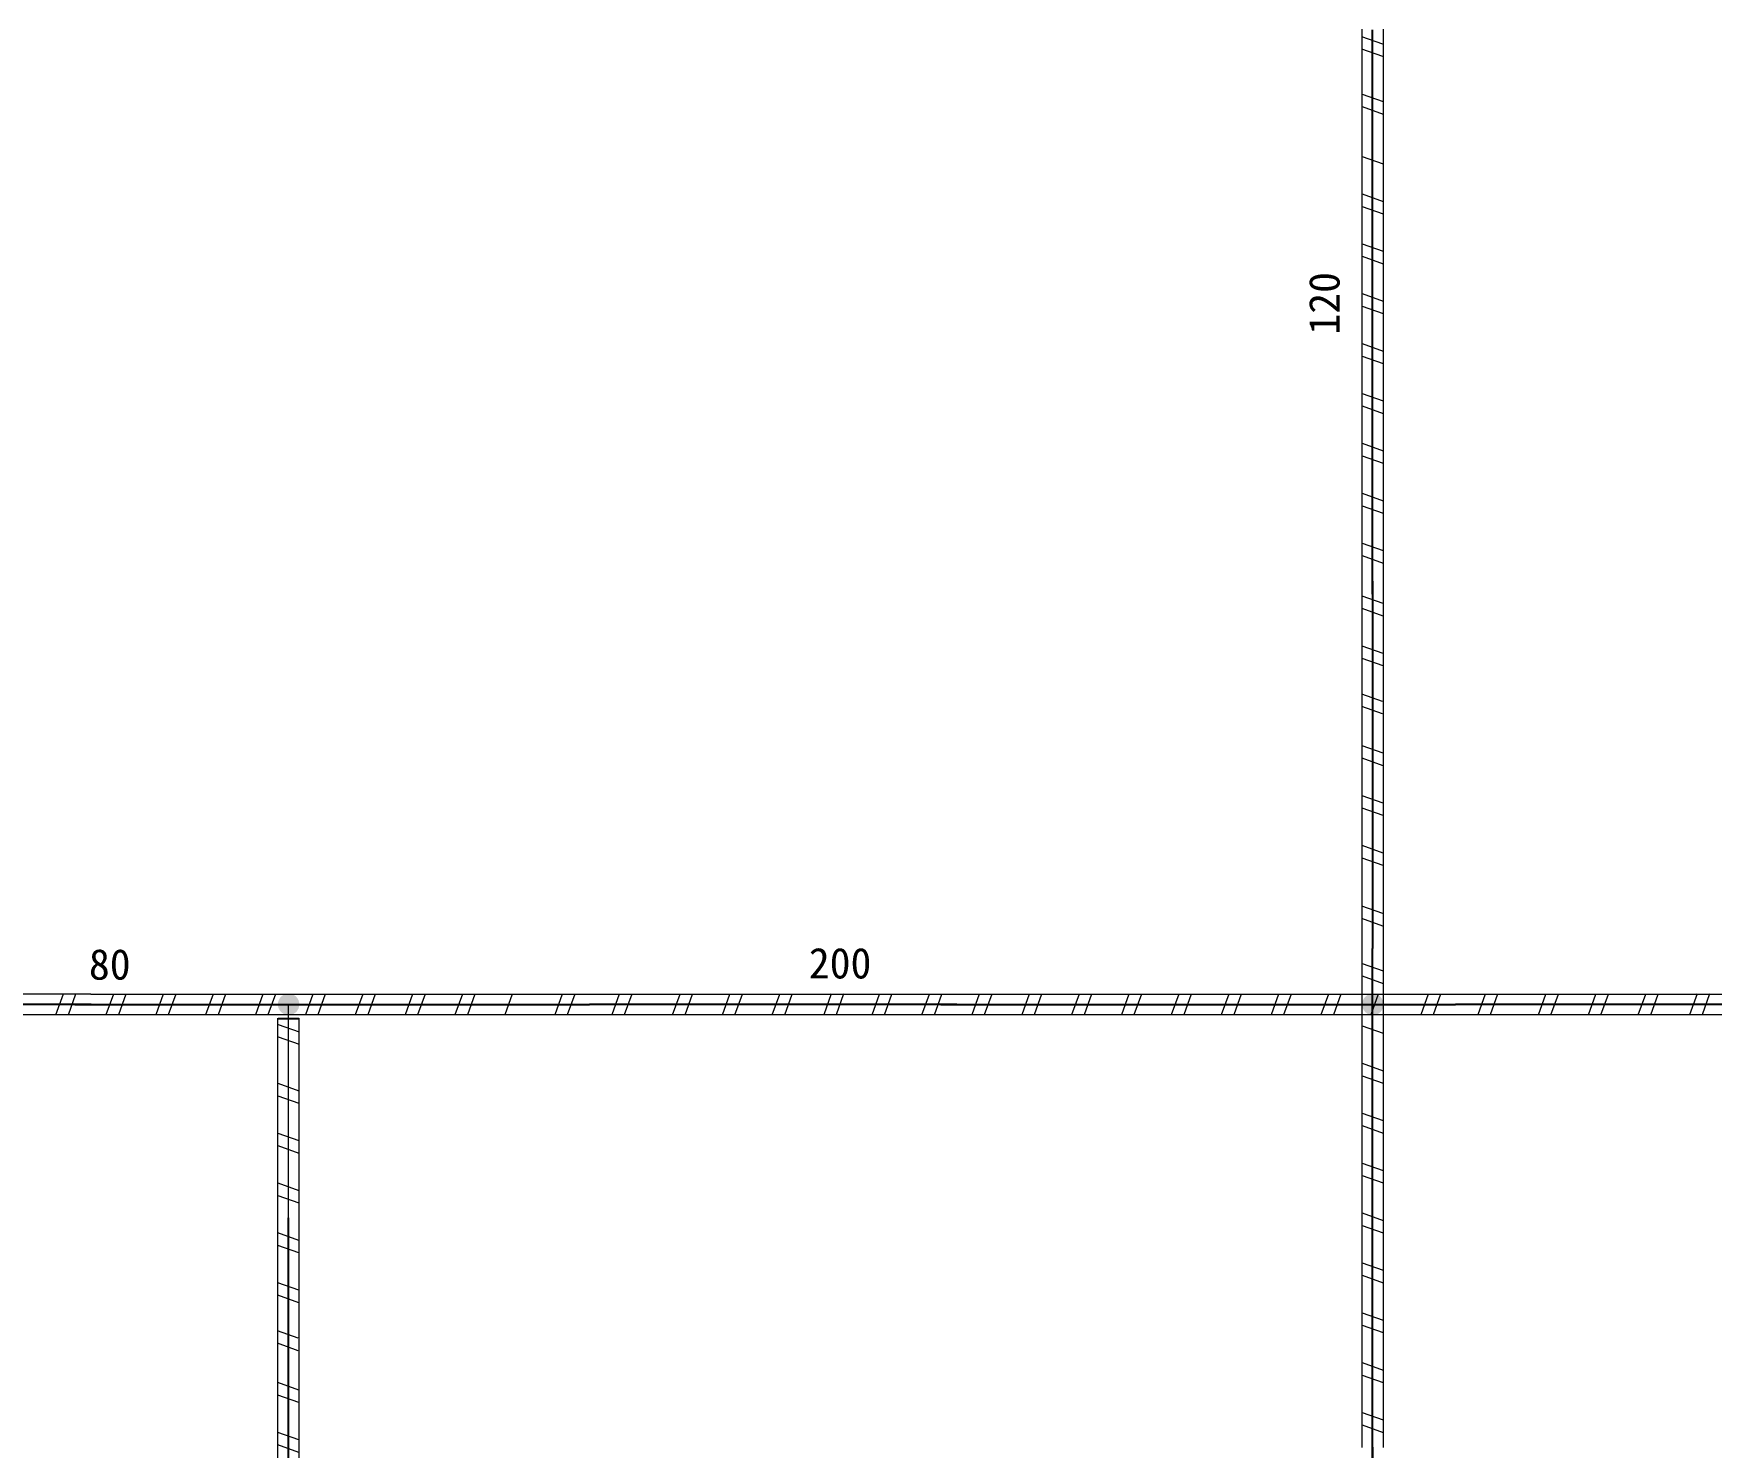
# Model space of a CAD drawing. Header units: millimetres. Extents: x 17 to 3784, y 12 to 1382.
# Drawn here: x 2157.6 to 2236.9, y 785.2 to 851.9 of the extents above; entities that cross this region are included whole.
import ezdxf

# ---------------------------------------------------------------- set-up
doc = ezdxf.new("R2010")
doc.units = ezdxf.units.MM
doc.styles.add('FangSong_GB2312_Style', font='simfang.ttf')

msp = doc.modelspace()

# ---------------------------------------------------------------- hatches: boundary and pattern name
h = msp.add_hatch(color=0)
edge = h.paths.add_edge_path(flags=0)
edge.add_arc((2169.687, 806.098), 0.507, 180, 540)
h = msp.add_hatch(color=0)
edge = h.paths.add_edge_path(flags=0)
edge.add_arc((2220.869, 806.094), 0.507, 180, 540)

# ---------------------------------------------------------------- linework, layer by layer
msp.add_line((2169.187, 805.428), (2170.173, 805.428))
at = {"color": 7, "linetype": 'Continuous', "lineweight": 0}
for points in [[(2221.339, 851.406), (2220.358, 851.759)], [(2220.37, 849.758), (2220.37, 852.112)], [(2221.351, 852.112), (2221.351, 849.758)], [(2221.339, 850.818), (2220.358, 851.171)], [(2220.371, 847.403), (2220.37, 849.758)], [(2221.35, 849.758), (2221.351, 847.403)], [(2220.37, 849.051), (2221.351, 848.699)], [(2220.37, 848.463), (2221.351, 848.11)], [(2220.371, 845.049), (2220.37, 847.403)], [(2221.35, 847.403), (2221.351, 845.049)], [(2220.37, 846.108), (2221.351, 845.755)], [(2220.371, 842.695), (2220.37, 845.049)], [(2221.35, 845.049), (2221.351, 842.695)], [(2220.37, 844.343), (2221.351, 843.989)], [(2220.37, 843.754), (2221.351, 843.401)], [(2220.371, 840.34), (2220.37, 842.695)], [(2220.37, 841.988), (2221.351, 841.635)], [(2221.35, 842.695), (2221.351, 840.34)], [(2220.37, 841.4), (2221.351, 841.046)], [(2220.371, 837.986), (2220.37, 840.34)], [(2220.37, 839.634), (2221.351, 839.281)], [(2221.35, 840.34), (2221.351, 837.986)], [(2220.37, 839.045), (2221.351, 838.692)], [(2220.371, 835.631), (2220.37, 837.986)], [(2220.37, 837.28), (2221.351, 836.926)], [(2221.35, 837.986), (2221.351, 835.631)], [(2220.37, 836.691), (2221.351, 836.338)], [(2220.371, 833.277), (2220.37, 835.631)], [(2220.37, 834.925), (2221.351, 834.572)], [(2221.35, 835.631), (2221.351, 833.277)], [(2220.37, 834.337), (2221.351, 833.983)], [(2220.371, 830.923), (2220.37, 833.277)], [(2221.35, 833.277), (2221.351, 830.923)], [(2220.37, 832.571), (2221.351, 832.218)], [(2220.37, 831.982), (2221.351, 831.629)], [(2220.371, 828.568), (2220.37, 830.923)], [(2221.35, 830.923), (2221.351, 828.568)], [(2220.37, 830.216), (2221.351, 829.863)], [(2220.37, 829.628), (2221.351, 829.275)], [(2220.371, 826.214), (2220.37, 828.568)], [(2221.35, 828.568), (2221.351, 826.214)], [(2220.37, 827.862), (2221.351, 827.509)], [(2220.37, 827.274), (2221.351, 826.92)], [(2220.37, 823.713), (2220.37, 826.611)], [(2221.351, 826.353), (2221.351, 823.713)], [(2221.351, 825.008), (2220.37, 825.361)], [(2221.351, 824.42), (2220.37, 824.773)], [(2220.37, 821.359), (2220.37, 823.713)], [(2221.351, 822.654), (2220.37, 823.007)], [(2221.351, 823.713), (2221.351, 821.359)], [(2221.351, 822.065), (2220.37, 822.418)], [(2221.331, 820.387), (2220.35, 820.74)], [(2220.37, 819.005), (2220.37, 821.359)], [(2221.351, 821.359), (2221.351, 819.005)], [(2221.331, 819.799), (2220.35, 820.152)], [(2220.37, 816.65), (2220.37, 819.005)], [(2221.351, 819.005), (2221.351, 816.65)], [(2221.351, 817.945), (2220.37, 818.298)], [(2221.351, 817.357), (2220.37, 817.71)], [(2220.37, 814.296), (2220.37, 816.65)], [(2221.351, 816.65), (2221.351, 814.296)], [(2221.351, 815.591), (2220.37, 815.944)], [(2221.351, 815.002), (2220.37, 815.355)], [(2220.37, 810.934), (2220.37, 814.296)], [(2221.351, 814.296), (2221.351, 810.853)], [(2221.351, 813.236), (2220.37, 813.59)], [(2221.351, 812.648), (2220.37, 813.001)], [(2220.37, 808.734), (2220.37, 811.088)], [(2221.351, 811.088), (2221.351, 808.734)], [(2221.339, 810.382), (2220.358, 810.736)], [(2221.339, 809.794), (2220.358, 810.147)], [(2220.371, 806.379), (2220.37, 808.734)], [(2221.35, 808.734), (2221.351, 806.379)], [(2220.37, 808.027), (2221.351, 807.676)], [(2220.37, 807.439), (2221.351, 807.086)], [(2155.646, 806.586), (2158, 806.586)], [(2158, 806.586), (2160.355, 806.586)], [(2158.706, 805.605), (2159.06, 806.586)], [(2159.295, 805.605), (2159.648, 806.586)], [(2160.354, 806.584), (2162.708, 806.585)], [(2161.413, 806.585), (2161.06, 805.604)], [(2162.002, 806.585), (2161.649, 805.604)], [(2162.708, 806.584), (2165.062, 806.585)], [(2163.768, 806.585), (2163.414, 805.604)], [(2164.356, 806.585), (2164.003, 805.604)], [(2165.062, 806.584), (2167.417, 806.585)], [(2166.122, 806.585), (2165.769, 805.604)], [(2166.711, 806.585), (2166.357, 805.604)], [(2167.417, 806.584), (2169.771, 806.585)], [(2168.476, 806.585), (2168.123, 805.604)], [(2169.065, 806.585), (2168.712, 805.604)], [(2169.771, 806.584), (2172.126, 806.585)], [(2170.831, 806.585), (2170.477, 805.604)], [(2171.419, 806.585), (2171.066, 805.604)], [(2172.126, 806.584), (2174.48, 806.585)], [(2173.185, 806.585), (2172.832, 805.604)], [(2173.774, 806.585), (2173.42, 805.604)], [(2174.48, 806.584), (2176.834, 806.585)], [(2175.539, 806.585), (2175.186, 805.604)], [(2176.128, 806.585), (2175.775, 805.604)], [(2176.834, 806.584), (2179.189, 806.585)], [(2177.894, 806.585), (2177.541, 805.604)], [(2178.482, 806.585), (2178.129, 805.604)], [(2179.189, 806.584), (2181.543, 806.585)], [(2180.248, 806.585), (2179.895, 805.604)], [(2181.543, 806.584), (2183.897, 806.585)], [(2182.602, 806.585), (2182.249, 805.604)], [(2183.191, 806.585), (2182.839, 805.604)], [(2183.897, 806.585), (2186.252, 806.585)], [(2184.957, 805.617), (2185.311, 806.598)], [(2185.546, 805.617), (2185.899, 806.598)], [(2186.097, 806.585), (2189.459, 806.585)], [(2187.811, 805.604), (2188.165, 806.585)], [(2188.4, 805.604), (2188.753, 806.585)], [(2189.459, 806.585), (2191.814, 806.585)], [(2190.166, 805.604), (2190.519, 806.585)], [(2190.754, 805.604), (2191.107, 806.585)], [(2191.814, 806.585), (2194.168, 806.585)], [(2192.52, 805.604), (2192.873, 806.585)], [(2193.109, 805.604), (2193.462, 806.585)], [(2194.168, 806.585), (2196.522, 806.585)], [(2194.962, 805.624), (2195.315, 806.605)], [(2195.551, 805.624), (2195.904, 806.605)], [(2196.522, 806.585), (2198.877, 806.585)], [(2197.229, 805.604), (2197.582, 806.585)], [(2197.817, 805.604), (2198.171, 806.585)], [(2198.877, 806.585), (2201.231, 806.585)], [(2199.583, 805.604), (2199.936, 806.585)], [(2200.172, 805.604), (2200.525, 806.585)], [(2201.233, 806.582), (2203.587, 806.583)], [(2202.292, 806.583), (2201.939, 805.602)], [(2202.881, 806.583), (2202.528, 805.602)], [(2203.587, 806.582), (2205.942, 806.583)], [(2204.647, 806.583), (2204.294, 805.602)], [(2205.235, 806.583), (2204.882, 805.602)], [(2205.942, 806.582), (2208.296, 806.583)], [(2207.001, 806.583), (2206.648, 805.602)], [(2207.59, 806.583), (2207.236, 805.602)], [(2208.296, 806.582), (2210.65, 806.583)], [(2209.355, 806.583), (2209.002, 805.602)], [(2209.944, 806.583), (2209.591, 805.602)], [(2210.65, 806.582), (2213.005, 806.583)], [(2211.71, 806.583), (2211.357, 805.602)], [(2212.298, 806.583), (2211.945, 805.602)], [(2213.005, 806.582), (2215.359, 806.583)], [(2214.064, 806.583), (2213.711, 805.602)], [(2214.653, 806.583), (2214.3, 805.602)], [(2215.359, 806.582), (2217.713, 806.583)], [(2216.418, 806.583), (2216.065, 805.602)], [(2217.007, 806.583), (2216.654, 805.602)], [(2217.713, 806.582), (2220.068, 806.583)], [(2218.773, 806.583), (2218.42, 805.602)], [(2219.361, 806.583), (2219.008, 805.602)], [(2220.068, 806.582), (2222.422, 806.583)], [(2220.371, 804.025), (2220.37, 806.379)], [(2221.127, 806.583), (2220.774, 805.602)], [(2221.35, 806.379), (2221.351, 804.025)], [(2222.422, 806.582), (2224.776, 806.583)], [(2223.481, 806.583), (2223.128, 805.602)], [(2224.07, 806.583), (2223.718, 805.602)], [(2224.776, 806.583), (2227.131, 806.583)], [(2225.836, 805.614), (2226.19, 806.595)], [(2226.425, 805.614), (2226.778, 806.595)], [(2226.976, 806.583), (2230.339, 806.583)], [(2228.69, 805.602), (2229.044, 806.583)], [(2229.279, 805.602), (2229.632, 806.583)], [(2230.339, 806.583), (2232.693, 806.583)], [(2231.045, 805.602), (2231.398, 806.583)], [(2231.633, 805.602), (2231.987, 806.583)], [(2232.693, 806.583), (2235.047, 806.583)], [(2233.399, 805.602), (2233.752, 806.583)], [(2233.988, 805.602), (2234.341, 806.583)], [(2235.047, 806.583), (2237.402, 806.583)], [(2235.841, 805.621), (2236.194, 806.602)], [(2236.43, 805.621), (2236.783, 806.602)], [(2158, 805.605), (2155.646, 805.605)], [(2160.355, 805.605), (2158, 805.605)], [(2162.708, 805.606), (2160.354, 805.604)], [(2165.062, 805.606), (2162.708, 805.604)], [(2167.417, 805.606), (2165.062, 805.604)], [(2169.771, 805.606), (2167.417, 805.604)], [(2172.126, 805.606), (2169.771, 805.604)], [(2174.48, 805.606), (2172.126, 805.604)], [(2176.834, 805.606), (2174.48, 805.604)], [(2179.189, 805.606), (2176.834, 805.604)], [(2181.543, 805.606), (2179.189, 805.604)], [(2183.897, 805.606), (2181.543, 805.604)], [(2186.252, 805.604), (2183.897, 805.604)], [(2189.459, 805.604), (2186.016, 805.604)], [(2191.814, 805.604), (2189.459, 805.604)], [(2194.168, 805.604), (2191.814, 805.604)], [(2196.522, 805.604), (2194.168, 805.604)], [(2198.877, 805.604), (2196.522, 805.604)], [(2201.231, 805.604), (2198.877, 805.604)], [(2203.587, 805.603), (2201.233, 805.602)], [(2205.942, 805.603), (2203.587, 805.602)], [(2208.296, 805.603), (2205.942, 805.602)], [(2210.65, 805.603), (2208.296, 805.602)], [(2213.005, 805.603), (2210.65, 805.602)], [(2215.359, 805.603), (2213.005, 805.602)], [(2217.713, 805.603), (2215.359, 805.602)], [(2220.068, 805.603), (2217.713, 805.602)], [(2222.422, 805.603), (2220.068, 805.602)], [(2224.776, 805.603), (2222.422, 805.602)], [(2227.131, 805.602), (2224.776, 805.602)], [(2230.339, 805.602), (2226.895, 805.602)], [(2232.693, 805.602), (2230.339, 805.602)], [(2235.047, 805.602), (2232.693, 805.602)], [(2237.402, 805.602), (2235.047, 805.602)], [(2169.185, 803.083), (2169.184, 805.438)], [(2169.199, 805.153), (2170.18, 804.8)], [(2170.164, 805.438), (2170.165, 803.083)], [(2220.37, 805.085), (2221.351, 804.731)], [(2169.199, 804.565), (2170.18, 804.212)], [(2220.371, 801.671), (2220.37, 804.025)], [(2221.35, 804.025), (2221.351, 801.671)], [(2220.37, 803.319), (2221.351, 802.966)], [(2169.185, 800.729), (2169.184, 803.083)], [(2169.184, 802.377), (2170.165, 802.024)], [(2170.164, 803.083), (2170.165, 800.729)], [(2220.37, 802.73), (2221.351, 802.377)], [(2169.184, 801.788), (2170.165, 801.435)], [(2220.371, 799.316), (2220.37, 801.671)], [(2221.35, 801.671), (2221.351, 799.316)], [(2220.37, 800.964), (2221.351, 800.611)], [(2169.185, 798.374), (2169.184, 800.729)], [(2169.184, 800.023), (2170.165, 799.669)], [(2170.164, 800.729), (2170.165, 798.374)], [(2220.37, 800.376), (2221.351, 800.023)], [(2169.184, 799.434), (2170.165, 799.081)], [(2220.371, 796.962), (2220.37, 799.316)], [(2221.35, 799.316), (2221.351, 796.962)], [(2220.37, 798.61), (2221.351, 798.257)], [(2169.185, 796.02), (2169.184, 798.374)], [(2169.184, 797.668), (2170.165, 797.315)], [(2170.164, 798.374), (2170.165, 796.02)], [(2220.37, 798.021), (2221.351, 797.668)], [(2169.184, 797.08), (2170.165, 796.726)], [(2220.371, 794.608), (2220.37, 796.962)], [(2221.35, 796.962), (2221.351, 794.608)], [(2220.37, 796.256), (2221.351, 795.903)], [(2169.181, 793.664), (2169.181, 796.018)], [(2170.162, 794.959), (2169.181, 795.312)], [(2170.162, 796.018), (2170.162, 793.664)], [(2220.37, 795.667), (2221.351, 795.314)], [(2170.162, 794.37), (2169.181, 794.724)], [(2220.371, 792.253), (2220.37, 794.608)], [(2221.35, 794.608), (2221.351, 792.253)], [(2169.181, 791.31), (2169.181, 793.664)], [(2170.162, 793.664), (2170.162, 791.31)], [(2220.37, 793.901), (2221.351, 793.548)], [(2170.162, 792.605), (2169.181, 792.958)], [(2220.37, 793.313), (2221.351, 792.96)], [(2170.162, 792.016), (2169.181, 792.369)], [(2220.371, 789.899), (2220.37, 792.253)], [(2221.35, 792.253), (2221.351, 789.899)], [(2169.181, 788.955), (2169.181, 791.31)], [(2170.162, 791.31), (2170.162, 788.955)], [(2220.37, 791.547), (2221.351, 791.194)], [(2170.143, 790.338), (2169.162, 790.691)], [(2220.37, 790.958), (2221.351, 790.605)], [(2170.143, 789.749), (2169.162, 790.102)], [(2220.371, 787.545), (2220.37, 789.899)], [(2221.35, 789.899), (2221.351, 787.545)], [(2169.181, 786.601), (2169.181, 788.955)], [(2170.162, 788.955), (2170.162, 786.601)], [(2220.37, 789.193), (2221.351, 788.84)], [(2170.162, 787.896), (2169.181, 788.249)], [(2220.37, 788.604), (2221.351, 788.251)], [(2170.162, 787.307), (2169.181, 787.661)], [(2220.371, 785.19), (2220.37, 787.545)], [(2221.35, 787.545), (2221.351, 785.19)], [(2169.181, 784.247), (2169.181, 786.601)], [(2170.162, 786.601), (2170.162, 784.247)], [(2220.37, 786.838), (2221.351, 786.485)], [(2170.162, 785.542), (2169.181, 785.895)], [(2220.37, 786.25), (2221.351, 785.897)], [(2170.162, 784.953), (2169.181, 785.306)]]:
    msp.add_lwpolyline(points, dxfattribs=at)
at = {"color": 7, "linetype": 'Continuous', "lineweight": 25}
for points in [[(2220.861, 825.461), (2220.861, 852.084)], [(2220.86, 826.074), (2220.86, 808.734)], [(2220.86, 784.438), (2220.86, 808.734)], [(2160.361, 806.095), (2153.259, 806.095)], [(2159.601, 806.095), (2183.897, 806.095)], [(2201.237, 806.095), (2183.897, 806.095)], [(2200.48, 806.093), (2224.776, 806.093)], [(2242.116, 806.093), (2224.776, 806.093)], [(2169.672, 796.025), (2169.672, 778.685)], [(2220.858, 785.195), (2220.858, 767.855)]]:
    msp.add_lwpolyline(points, dxfattribs=at)
at = {"color": 7, "linetype": 'Continuous', "lineweight": 13}
for points in [[(2220.861, 849.758), (2220.861, 826.247)], [(2220.86, 826.065), (2220.86, 808.734)], [(2220.86, 808.734), (2220.86, 785.223)], [(2160.352, 806.095), (2153.259, 806.095)], [(2183.897, 806.095), (2160.387, 806.095)], [(2169.672, 806.043), (2169.672, 778.685)], [(2201.229, 806.095), (2183.897, 806.095)], [(2224.776, 806.093), (2201.266, 806.093)], [(2242.108, 806.093), (2224.776, 806.093)]]:
    msp.add_lwpolyline(points, dxfattribs=at)

# ---------------------------------------------------------------- texts
at = {"color": 7, "linetype": 'Continuous', "style": 'FangSong_GB2312_Style'}
msp.add_text('120', height=1.4467, rotation=90, dxfattribs=at).set_placement((2219.3, 837.701))
for s, p in [('200', (2194.245, 807.319)), ('80', (2160.26, 807.263))]:
    msp.add_text(s, height=1.4467, dxfattribs=at).set_placement(p)

doc.saveas('drawing.dxf')
